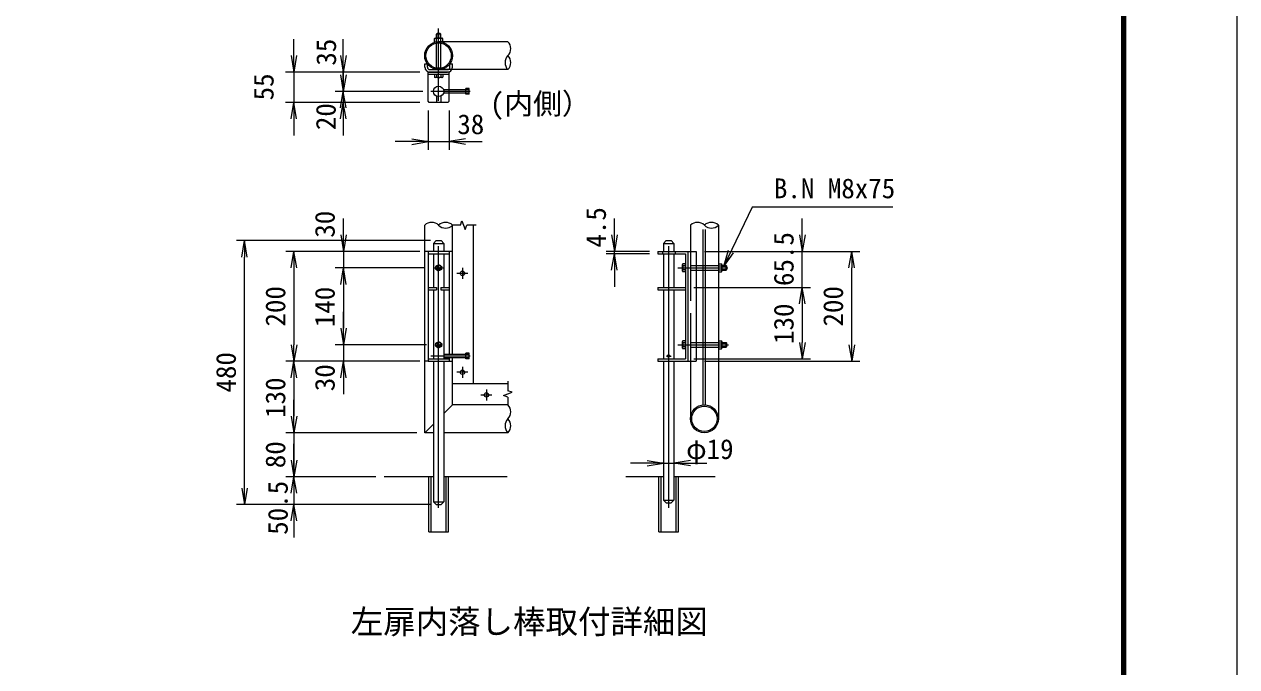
# Model space of a CAD drawing. Units: millimetres, scale not verified. Extents: x -6300 to 6300, y -4455 to 4455.
# Drawn here: x 1884 to 6300, y -2117 to 220 of the extents above; entities that cross this region are included whole.
import ezdxf
from ezdxf.enums import TextEntityAlignment as Align

# ---------------------------------------------------------------- set-up
doc = ezdxf.new("R2010")
doc.units = ezdxf.units.MM
doc.header["$LTSCALE"] = 30
for name, pattern in [('DASHED', [7.5, 6, -1.5]), ('USER1', [50.8, 31.75, -6.35, 6.35, -6.35]), ('USER3', [0.375, 0.25, -0.125])]:
    doc.linetypes.add(name, pattern=pattern)
for name, color, linetype, lineweight in [('0-0_D-STR1', 1, 'Continuous', 18), ('0-1_D-BMK', 2, 'USER1', 13), ('0-4_D-STR2', 7, 'Continuous', 9), ('0-5_D-STR3', 3, 'Continuous', 13), ('0-6_D-BGD', 7, 'Continuous', 9), ('0-7_D-STR-DIM', 7, 'Continuous', 9), ('0-8_0', 3, 'Continuous', 18), ('0-9_D-STR-TXT', 7, 'Continuous', 9), ('0-A_D-TTL-TXT', 7, 'Continuous', 18), ('0-C_D-TTL', 7, 'Continuous', 9)]:
    doc.layers.add(name, color=color, linetype=linetype, lineweight=lineweight)
doc.styles.add('ＭＳ ゴシック', font='')
doc.styles.get('ＭＳ ゴシック').set_extended_font_data('MS Gothic')

# ---------------------------------------------------------------- blocks, each defined once
blk = doc.blocks.new('_Open')
at = {"layer": '0-8_0', "color": 7, "lineweight": 9}
blk.add_line((-30, 5), (0, 0), dxfattribs=at)
blk.add_lwpolyline([(-30, -5), (0, 0), (-30, 0)], dxfattribs=at)
blk = doc.blocks.new('A$C6E6966F7')
at = {"layer": '0-5_D-STR3'}
for p, q in [((629.9, 750), (449.9, 750)), ((449.9, 615), (449.9, 750)), ((629.9, 615), (449.9, 615)), ((764.9, -480), (764.9, 480)), ((899.9, -480), (899.9, 480)), ((629.9, -615), (449.9, -615)), ((449.9, -750), (449.9, -615)), ((629.9, -750), (449.9, -750))]:
    blk.add_line(p, q, dxfattribs=at)
for centre, radius, start, end in [((629.9, 480), 270, 0, 90), ((629.9, 480), 135, 0, 90), ((629.9, -480), 270, 270, 0), ((629.9, -480), 135, 270, 0)]:
    blk.add_arc(centre, radius, start, end, dxfattribs=at)

msp = doc.modelspace()

# ---------------------------------------------------------------- linework, layer by layer
at = {"layer": '0-0_D-STR1'}
for p, q in [((3645.5, 156.77), (3393.3, 156.77)), ((3645.5, 55.17), (3412.3, 55.17)), ((3444.1, -981.19), (3444.1, -511.13)), ((4310.5, -511.13), (4310.5, -606.19)), ((4412.1, -511.13), (4412.1, -1215.39)), ((3444.1, -1164.59), (3444.1, -993.19)), ((4310.5, -1006.19), (4310.5, -1215.39)), ((3444.1, -1164.59), (3412.3, -1196.39)), ((3645.5, -1164.59), (3444.1, -1164.59)), ((3374.3, -1234.39), (3342.5, -1266.19)), ((3645.5, -1266.19), (3412.3, -1266.19))]:
    msp.add_line(p, q, dxfattribs=at)
msp.add_lwpolyline([(3374.3, -1266.19), (3342.5, -1266.19), (3342.5, -511.13)], dxfattribs=at)
for centre, radius in [((3393.3, 105.97), 50.8), ((3393.3, 105.97), 46.2), ((4361.3, -1215.39), 50.8), ((4361.3, -1215.39), 46.2)]:
    msp.add_circle(centre, radius, dxfattribs=at)
at = {"layer": '0-1_D-BMK'}
for p, q in [((3393.3, -59.03), (3393.3, 204.53)), ((3508.14, -24.03), (3365.17, -24.03)), ((3393.3, -1539.55), (3393.3, -552.57)), ((4231.31, -1539.55), (4231.31, -552.57)), ((3374.26, -666.19), (3412.34, -666.19)), ((3500.05, -686.19), (3460.15, -686.19)), ((3480.1, -666.24), (3480.1, -706.14)), ((4264.5, -666.19), (4446.96, -666.19)), ((3379.02, -946.19), (3407.58, -946.19)), ((4264.5, -946.19), (4448.56, -946.19)), ((3508.14, -987.19), (3365.17, -987.19)), ((4223.31, -987.19), (4239.75, -987.19)), ((3500.05, -1046.19), (3460.15, -1046.19)), ((3480.1, -1026.24), (3480.1, -1066.14)), ((3547.55, -1128.59), (3587.45, -1128.59)), ((3567.5, -1108.64), (3567.5, -1148.54))]:
    msp.add_line(p, q, dxfattribs=at)
at = {"layer": '0-5_D-STR3'}
for p, q in [((3385.3, 184.57), (3387.7, 186.97)), ((3401.3, 184.57), (3385.3, 184.57)), ((3385.3, 169.77), (3385.3, 184.57)), ((3386.8, 169.77), (3386.8, 186.07)), ((3398.9, 186.97), (3387.7, 186.97)), ((3401.3, 184.57), (3398.9, 186.97)), ((3399.8, 169.77), (3399.8, 186.07)), ((3401.3, 169.77), (3401.3, 184.57)), ((3378.29, 168.32), (3380.8, 169.77)), ((3378.29, 156.77), (3378.29, 168.32)), ((3378.29, 156.77), (3408.31, 156.77)), ((3380.8, 169.77), (3405.8, 169.77)), ((3385.79, 156.77), (3385.79, 168.32)), ((3400.8, 156.77), (3400.8, 168.32)), ((3408.31, 168.32), (3405.8, 169.77)), ((3408.31, 156.77), (3408.31, 168.32)), ((3355.3, -60.03), (3355.3, 45.97)), ((3431.3, 45.97), (3355.3, 45.97)), ((3431.3, -60.03), (3431.3, 45.97)), ((3431.3, 36.97), (3355.3, 36.97)), ((3378.29, 36.97), (3378.29, 27.77)), ((3408.31, 36.97), (3378.29, 36.97)), ((3380.7, 26.37), (3378.29, 27.77)), ((3405.9, 26.37), (3380.7, 26.37)), ((3385.79, 36.97), (3385.79, 27.77)), ((3400.8, 36.97), (3400.8, 27.77)), ((3405.9, 26.37), (3408.31, 27.77)), ((3408.31, 36.97), (3408.31, 27.77)), ((3385.3, -41.26), (3385.3, -64.03)), ((3401.3, -41.26), (3401.3, -64.03)), ((3504.3, -18.03), (3411.33, -18.03)), ((3504.3, -30.03), (3411.33, -30.03)), ((3492.3, -34.03), (3492.3, -14.03)), ((3504.3, -14.03), (3492.3, -14.03)), ((3504.3, -34.03), (3492.3, -34.03)), ((3504.3, -34.03), (3504.3, -14.03)), ((3359.3, -64.03), (3355.3, -60.03)), ((3427.3, -64.03), (3359.3, -64.03)), ((3427.3, -64.03), (3431.3, -60.03)), ((3520.1, -1088.59), (3520.1, -511.13)), ((4356.8, -1164.79), (4356.8, -527.11)), ((4365.8, -1164.79), (4365.8, -527.11)), ((3384.3, -567.19), (3374.3, -577.19)), ((3384.3, -567.19), (3402.3, -567.19)), ((3402.3, -567.19), (3412.3, -577.19)), ((4222.31, -567.19), (4212.31, -577.19)), ((4222.31, -567.19), (4240.31, -567.19)), ((4240.31, -567.19), (4250.31, -577.19)), ((3343.3, -1006.19), (3343.3, -606.19)), ((3443.3, -606.19), (3343.3, -606.19)), ((3355.3, -606.19), (3355.3, -997.19)), ((3355.3, -615.19), (3431.3, -615.19)), ((3374.3, -577.19), (3374.3, -606.19)), ((3374.3, -577.19), (3412.3, -577.19)), ((3374.3, -615.19), (3374.3, -737.19)), ((3412.3, -577.19), (3412.3, -606.19)), ((3412.3, -615.19), (3412.3, -737.19)), ((3431.3, -606.19), (3431.3, -981.19)), ((3443.3, -981.19), (3443.3, -606.19)), ((4191.35, -606.19), (4331.31, -606.19)), ((4191.35, -606.19), (4191.35, -615.19)), ((4191.35, -615.19), (4292.31, -615.19)), ((4208.31, -606.19), (4208.31, -615.19)), ((4212.31, -577.19), (4250.31, -577.19)), ((4212.31, -577.19), (4212.31, -606.19)), ((4212.31, -615.19), (4212.31, -737.19)), ((4250.31, -577.19), (4250.31, -606.19)), ((4250.31, -615.19), (4250.31, -737.19)), ((4254.31, -606.19), (4254.31, -615.19)), ((4292.31, -615.19), (4292.31, -997.19)), ((4301.31, -606.19), (4301.31, -1006.19)), ((4331.31, -606.19), (4331.31, -1006.19)), ((4281.71, -653.59), (4283.1, -651.18)), ((4281.71, -678.79), (4281.71, -653.59)), ((4292.31, -651.18), (4283.1, -651.18)), ((4292.31, -658.69), (4283.1, -658.69)), ((4292.31, -681.2), (4292.31, -651.18)), ((4412.1, -651.18), (4423.66, -651.18)), ((4412.1, -651.18), (4412.1, -681.2)), ((4412.1, -658.69), (4423.66, -658.69)), ((4423.66, -651.18), (4425.1, -653.69)), ((4425.1, -653.69), (4425.1, -678.69)), ((4425.1, -658.19), (4439.91, -658.19)), ((4425.1, -659.69), (4441.41, -659.69)), ((4439.91, -658.19), (4442.31, -660.59)), ((4439.91, -674.19), (4439.91, -658.19)), ((4442.31, -671.79), (4442.31, -660.59)), ((4281.71, -678.79), (4283.1, -681.2)), ((4292.31, -673.7), (4283.1, -673.7)), ((4292.31, -681.2), (4283.1, -681.2)), ((4412.1, -673.7), (4423.66, -673.7)), ((4412.1, -681.2), (4423.66, -681.2)), ((4423.66, -681.2), (4425.1, -678.69)), ((4425.1, -672.69), (4441.41, -672.69)), ((4425.1, -674.19), (4439.91, -674.19)), ((4439.91, -674.19), (4442.31, -671.79)), ((3355.3, -746.19), (3385.3, -746.19)), ((3374.3, -746.19), (3374.3, -997.19)), ((3401.3, -737.19), (3431.3, -737.19)), ((3412.3, -746.19), (3412.3, -997.19)), ((4191.35, -737.19), (4292.31, -737.19)), ((4191.35, -737.19), (4191.35, -746.19)), ((4191.35, -746.19), (4292.31, -746.19)), ((4212.31, -746.19), (4212.31, -997.19)), ((4250.31, -746.19), (4250.31, -997.19)), ((4281.71, -933.59), (4283.1, -931.18)), ((4281.71, -958.79), (4281.71, -933.59)), ((4281.71, -958.79), (4283.1, -961.2)), ((4292.31, -931.18), (4283.1, -931.18)), ((4292.31, -938.69), (4283.1, -938.69)), ((4292.31, -953.7), (4283.1, -953.7)), ((4292.31, -961.2), (4283.1, -961.2)), ((4292.31, -961.2), (4292.31, -931.18)), ((4412.1, -931.18), (4423.66, -931.18)), ((4412.1, -931.18), (4412.1, -961.2)), ((4412.1, -938.69), (4423.66, -938.69)), ((4412.1, -953.7), (4423.66, -953.7)), ((4412.1, -961.2), (4423.66, -961.2)), ((4423.66, -931.18), (4425.1, -933.69)), ((4423.66, -961.2), (4425.1, -958.69)), ((4425.1, -933.69), (4425.1, -958.69)), ((4425.1, -938.19), (4439.91, -938.19)), ((4425.1, -939.69), (4441.41, -939.69)), ((4425.1, -952.69), (4441.41, -952.69)), ((4425.1, -954.19), (4439.91, -954.19)), ((4439.91, -938.19), (4442.31, -940.59)), ((4439.91, -954.19), (4439.91, -938.19)), ((4439.91, -954.19), (4442.31, -951.79)), ((4442.31, -951.79), (4442.31, -940.59)), ((3355.3, -1006.19), (3343.3, -1006.19)), ((3355.3, -997.19), (3355.3, -1006.19)), ((3355.3, -997.19), (3431.3, -997.19)), ((3355.3, -1006.19), (3431.3, -1006.19)), ((3374.3, -1006.19), (3374.3, -1517.19)), ((3504.3, -981.19), (3412.3, -981.19)), ((3504.3, -993.19), (3412.3, -993.19)), ((3412.3, -1006.19), (3412.3, -1517.19)), ((3431.3, -993.19), (3431.3, -1006.19)), ((3431.3, -1006.19), (3443.3, -1006.19)), ((3443.3, -1006.19), (3443.3, -993.19)), ((3492.3, -997.19), (3492.3, -977.19)), ((3504.3, -977.19), (3492.3, -977.19)), ((3504.3, -997.19), (3492.3, -997.19)), ((3504.3, -997.19), (3504.3, -977.19)), ((4191.35, -997.19), (4191.35, -1006.19)), ((4191.35, -997.19), (4292.31, -997.19)), ((4191.35, -1006.19), (4331.31, -1006.19)), ((4212.31, -1006.19), (4212.31, -1511.19)), ((4250.31, -1006.19), (4250.31, -1511.19)), ((3645.5, -1088.59), (3444.1, -1088.59)), ((3357.3, -1626.19), (3357.3, -1426.19)), ((3366.3, -1626.19), (3366.3, -1426.19)), ((3420.3, -1626.19), (3420.3, -1426.19)), ((4195.31, -1626.19), (4195.31, -1426.19)), ((4204.31, -1626.19), (4204.31, -1426.19)), ((4258.31, -1626.19), (4258.31, -1426.19)), ((4267.31, -1626.19), (4267.31, -1426.19)), ((3384.3, -1527.19), (3402.3, -1527.19)), ((3402.3, -1527.19), (3412.3, -1517.19)), ((4212.31, -1511.19), (4250.31, -1511.19)), ((4222.31, -1521.19), (4212.31, -1511.19)), ((4222.31, -1521.19), (4240.31, -1521.19)), ((4222.31, -1521.19), (4240.31, -1521.19)), ((4240.31, -1521.19), (4250.31, -1511.19)), ((4240.31, -1521.19), (4250.31, -1511.19)), ((4195.31, -1626.19), (4267.31, -1626.19))]:
    msp.add_line(p, q, dxfattribs=at)
at = {"layer": '0-5_D-STR3', "linetype": 'DASHED'}
for p, q in [((3385.3, 54.97), (3385.3, 156.77)), ((3401.3, 54.97), (3401.3, 156.77)), ((4310.31, -606.19), (4310.31, -1006.19)), ((4310.31, -658.19), (4412.1, -658.19)), ((4310.31, -674.19), (4412.1, -674.19)), ((4310.31, -938.19), (4412.1, -938.19)), ((4310.31, -954.19), (4412.1, -954.19))]:
    msp.add_line(p, q, dxfattribs=at)
at = {"layer": '0-5_D-STR3', "linetype": 'USER3'}
for points in [[(3393.3, -677.95), (3383.11, -672.07), (3383.11, -660.31), (3393.3, -654.43), (3403.48, -660.31), (3403.48, -672.07)], [(3393.3, -957.95), (3383.11, -952.07), (3383.11, -940.31), (3393.3, -934.43), (3403.48, -940.31), (3403.48, -952.07)]]:
    msp.add_lwpolyline(points, close=True, dxfattribs=at)
at = {"layer": '0-5_D-STR3'}
for points in [[(3355.3, -737.19), (3385.3, -737.19), (3385.3, -746.19)], [(3401.3, -737.19), (3401.3, -746.19), (3431.3, -746.19)], [(3357.3, -1626.19), (3429.3, -1626.19), (3429.3, -1426.19)], [(3384.3, -1527.19), (3374.3, -1517.19), (3412.3, -1517.19)], [(4222.31, -1521.19), (4212.31, -1511.19), (4250.31, -1511.19)]]:
    msp.add_lwpolyline(points, dxfattribs=at)
for centre, radius in [((3393.3, -24.03), 19), ((3480.1, -686.19), 8), ((4230.31, -987.19), 4.5), ((3480.1, -1046.19), 8), ((3567.5, -1128.59), 8)]:
    msp.add_circle(centre, radius, dxfattribs=at)
at = {"layer": '0-5_D-STR3', "linetype": 'USER3'}
for centre, radius in [((3393.3, -666.19), 10.2), ((3393.3, -666.19), 6), ((3393.3, -946.19), 10.2), ((3393.3, -946.19), 6)]:
    msp.add_circle(centre, radius, dxfattribs=at)
at = {"layer": '0-5_D-STR3'}
for centre, radius, start, end in [((3382.04, 162.83), 6.64, 55.61584, 124.38415), ((3393.3, 144.64), 24.84, 72.4121, 107.5879), ((3404.56, 162.83), 6.64, 55.61586, 124.38414), ((3382.04, 33.25), 6.64, 235.61585, 304.38415), ((3393.3, 51.44), 24.84, 252.4121, 287.5879), ((3404.56, 33.25), 6.64, 235.61585, 304.38415), ((4288.59, -654.93), 6.64, 145.61585, 214.38415), ((4306.78, -666.19), 24.84, 162.4121, 197.5879), ((4418.17, -654.93), 6.64, 325.61584, 34.38415), ((4399.98, -666.19), 24.84, 342.4121, 17.5879), ((4288.59, -677.45), 6.64, 145.61585, 214.38415), ((4418.17, -677.45), 6.64, 325.61586, 34.38414), ((4288.59, -934.93), 6.64, 145.61585, 214.38415), ((4306.78, -946.19), 24.84, 162.4121, 197.5879), ((4288.59, -957.45), 6.64, 145.61585, 214.38415), ((4418.17, -934.93), 6.64, 325.61584, 34.38415), ((4418.17, -957.45), 6.64, 325.61586, 34.38414), ((4399.98, -946.19), 24.84, 342.4121, 17.5879)]:
    msp.add_arc(centre, radius, start, end, dxfattribs=at)
at = {"layer": '0-6_D-BGD'}
for p, q in [((3374.3, -1426.19), (3194.81, -1426.19)), ((3642.88, -1426.19), (3412.3, -1426.19)), ((4210.31, -1426.19), (4075.29, -1426.19)), ((4400.76, -1426.19), (4250.31, -1426.19))]:
    msp.add_line(p, q, dxfattribs=at)
at = {"layer": '0-7_D-STR-DIM'}
for p, q in [((2865.94, 105.97), (2865.94, 165.97)), ((3045.94, 105.97), (3045.94, 165.97)), ((3045.94, 35.97), (3045.94, 95.97)), ((3325.3, 45.97), (2835.94, 45.97)), ((2865.94, 45.97), (2865.94, -64.03)), ((3325.3, 45.97), (3015.94, 45.97)), ((3045.94, 45.97), (3045.94, -24.03)), ((3335.17, -24.03), (3015.94, -24.03)), ((3335.17, -24.03), (3015.94, -24.03)), ((3045.94, -24.03), (3045.94, -64.03)), ((3325.3, -64.03), (2835.94, -64.03)), ((3325.3, -64.03), (3015.94, -64.03)), ((3045.94, -84.03), (3045.94, -144.03)), ((2865.94, -124.03), (2865.94, -184.03)), ((3045.94, -124.03), (3045.94, -184.03)), ((3355.3, -94.03), (3355.3, -236.86)), ((3431.3, -94.03), (3431.3, -236.86)), ((3295.3, -206.86), (3235.3, -206.86)), ((3355.3, -206.86), (3431.3, -206.86)), ((3491.3, -206.86), (3551.3, -206.86)), ((3046.55, -546.19), (3046.55, -486.19)), ((3472.56, -511.13), (3444.1, -511.13)), ((3472.56, -511.13), (3478.33, -495.27)), ((3478.33, -495.27), (3489.87, -526.98)), ((3489.87, -526.98), (3495.64, -511.13)), ((3529.7, -511.13), (3495.64, -511.13)), ((4033.46, -546.19), (4033.46, -486.19)), ((4717.83, -546.19), (4717.83, -486.19)), ((3363.3, -567.19), (2656.55, -567.19)), ((3325.3, -606.19), (2836.55, -606.19)), ((3325.3, -606.19), (3016.55, -606.19)), ((3046.55, -606.19), (3046.55, -666.19)), ((4161.35, -606.19), (4003.46, -606.19)), ((4161.35, -615.19), (4003.46, -615.19)), ((4033.46, -615.19), (4033.46, -606.19)), ((4361.31, -606.19), (4747.83, -606.19)), ((4361.31, -606.19), (4927.83, -606.19)), ((4717.83, -737.19), (4717.83, -606.19)), ((2686.55, -1467.19), (2686.55, -627.19)), ((2866.55, -666.19), (2866.55, -946.19)), ((3344.26, -666.19), (3016.55, -666.19)), ((3344.26, -666.19), (3016.55, -666.19)), ((4033.46, -675.19), (4033.46, -735.19)), ((4897.83, -946.19), (4897.83, -666.19)), ((3046.55, -726.19), (3046.55, -786.19)), ((3046.55, -726.19), (3046.55, -886.19)), ((4322.31, -737.19), (4747.83, -737.19)), ((4322.31, -737.19), (4747.83, -737.19)), ((3046.55, -886.19), (3046.55, -826.19)), ((4717.83, -797.19), (4717.83, -857.19)), ((4717.83, -797.19), (4717.83, -937.19)), ((3349.02, -946.19), (3016.55, -946.19)), ((3349.02, -946.19), (3016.55, -946.19)), ((3046.55, -946.19), (3046.55, -1006.19)), ((3325.3, -1006.19), (2836.55, -1006.19)), ((3325.3, -1006.19), (2836.55, -1006.19)), ((3325.3, -1006.19), (3016.55, -1006.19)), ((4322.31, -997.19), (4747.83, -997.19)), ((4361.31, -1006.19), (4927.83, -1006.19)), ((2866.55, -1066.19), (2866.55, -1206.19)), ((3046.55, -1066.19), (3046.55, -1126.19)), ((3645.5, -1078.99), (3645.5, -1113.05)), ((2866.55, -1206.19), (2866.55, -1146.19)), ((3629.65, -1130.36), (3661.36, -1118.82)), ((3645.5, -1136.13), (3629.65, -1130.36)), ((3661.36, -1118.82), (3645.5, -1113.05)), ((3645.5, -1136.13), (3645.5, -1164.59)), ((3313.3, -1266.19), (2836.55, -1266.19)), ((3313.3, -1266.19), (2836.55, -1266.19)), ((2866.55, -1266.19), (2866.55, -1426.19)), ((2866.55, -1366.19), (2866.55, -1306.19)), ((4212.31, -1346.98), (4212.31, -1407.05)), ((4250.31, -1346.98), (4250.31, -1407.05)), ((4152.31, -1377.05), (4092.31, -1377.05)), ((4212.31, -1377.05), (4250.31, -1377.05)), ((4310.31, -1377.05), (4370.31, -1377.05)), ((3164.81, -1426.19), (2836.55, -1426.19)), ((3164.81, -1426.19), (2836.55, -1426.19)), ((2866.55, -1426.19), (2866.55, -1527.19)), ((2866.55, -1486.19), (2866.55, -1546.19)), ((3363.3, -1527.19), (2656.55, -1527.19)), ((3363.3, -1527.19), (2836.55, -1527.19)), ((2866.55, -1587.19), (2866.55, -1647.19))]:
    msp.add_line(p, q, dxfattribs=at)
for centre, start, end in [((3619.94, 131.37), 315.18146, 44.81854), ((3671.07, 80.57), 135.18146, 224.81854), ((3619.94, 80.57), 315.18146, 44.81854), ((3367.9, -536.69), 45.18146, 134.81854), ((3418.7, -536.69), 45.18146, 134.81854), ((3418.7, -485.56), 225.18146, 314.81854), ((4335.9, -536.69), 45.18146, 134.81854), ((4386.7, -536.69), 45.18146, 134.81854), ((4386.7, -485.56), 225.18146, 314.81854), ((3619.94, -1189.99), 315.18146, 44.81854), ((3671.07, -1240.79), 135.18146, 224.81854), ((3619.94, -1240.79), 315.18146, 44.81854)]:
    msp.add_arc(centre, 36.03, start, end, dxfattribs=at)
at = {"layer": '0-9_D-STR-TXT'}
msp.add_lwpolyline([(5047.34, -445.1), (4535.04, -445.1), (4432.22, -660.03)], dxfattribs=at)
at = {"layer": '0-C_D-TTL', "color": 2, "lineweight": 18}
msp.add_lwpolyline([(-6300, 4455), (6300, 4455), (6300, -4455), (-6300, -4455)], close=True, dxfattribs=at)
at = {"layer": '0-C_D-TTL'}
for points in [[(-5895, 4125), (5895, 4125), (5895, -4125), (-5895, -4125)], [(-5891.25, 4121.25), (5891.25, 4121.25), (5891.25, -4121.25), (-5891.25, -4121.25)], [(-5887.5, 4117.5), (5887.5, 4117.5), (5887.5, -4117.5), (-5887.5, -4117.5)], [(-5883.75, 4113.75), (5883.75, 4113.75), (5883.75, -4113.75), (-5883.75, -4113.75)], [(-5880, 4110), (5880, 4110), (5880, -4110), (-5880, -4110)]]:
    msp.add_lwpolyline(points, close=True, dxfattribs=at)

# ---------------------------------------------------------------- block references
at = {"layer": '0-4_D-STR2', "xscale": 0.06666667, "yscale": 0.06666667, "rotation": 270}
msp.add_blockref('A$C6E6966F7', (3393.3, 105.97), dxfattribs=at)
at = {"layer": '0-7_D-STR-DIM', "xscale": 2, "yscale": 2}
for p, rotation in [((2865.94, 45.97), 270), ((3045.94, 45.97), 270), ((3045.94, -24.03), 270), ((3045.94, -24.03), 90), ((2865.94, -64.03), 90), ((3045.94, -64.03), 90), ((3431.3, -206.86), 180), ((2686.55, -567.19), 90), ((3046.55, -606.19), 270), ((4033.46, -606.19), 270), ((4717.83, -606.19), 270), ((2866.55, -606.19), 90), ((4033.46, -615.19), 90), ((4897.83, -606.19), 90), ((3046.55, -666.19), 90), ((3046.55, -666.19), 90), ((4717.83, -737.19), 90), ((4717.83, -737.19), 90), ((3046.55, -946.19), 270), ((3046.55, -946.19), 270), ((2866.55, -1006.19), 270), ((4717.83, -997.19), 270), ((4897.83, -1006.19), 270), ((2866.55, -1006.19), 90), ((3046.55, -1006.19), 90), ((2866.55, -1266.19), 270), ((2866.55, -1266.19), 270), ((2866.55, -1426.19), 270), ((4250.31, -1377.05), 180), ((2866.55, -1426.19), 90), ((2686.55, -1527.19), 270), ((2866.55, -1527.19), 90)]:
    msp.add_blockref('_Open', p, dxfattribs=dict(at, rotation=rotation))
for p in [(3355.3, -206.86), (4212.31, -1377.05)]:
    msp.add_blockref('_Open', p, dxfattribs=at)
at = {"layer": '0-9_D-STR-TXT', "xscale": 2, "yscale": 2, "rotation": 244.43415}
msp.add_blockref('_Open', (4431.36, -661.83), dxfattribs=at)

# ---------------------------------------------------------------- texts
at = {"layer": '0-7_D-STR-DIM', "style": 'ＭＳ ゴシック'}
for s, p in [('35', (3041.4, 69.41)), ('55', (2813.82, -56.99)), ('20', (3040.06, -165.05)), ('30', (3036.43, -556.59)), ('4.5', (4024.23, -592.62)), ('65.5', (4707.7, -732.33)), ('200', (2856.43, -879.69)), ('140', (3036.43, -882.17)), ('200', (4887.71, -879.69)), ('130', (4707.71, -943.17)), ('480', (2676.43, -1119.94)), ('30', (3036.43, -1114.96)), ('130', (2856.43, -1212.17)), ('80', (2856.43, -1395.13)), ('50.5', (2865.31, -1637.43))]:
    msp.add_text(s, height=72.14, rotation=90, dxfattribs=at).set_placement(p, align=Align.BOTTOM_LEFT)
for s, p in [('38', (3461.35, -201.37)), ('φ19', (4294.73, -1383.34))]:
    msp.add_text(s, height=72.14, dxfattribs=at).set_placement(p, align=Align.BOTTOM_LEFT)
at = {"layer": '0-9_D-STR-TXT', "style": 'ＭＳ ゴシック'}
msp.add_text('B.N M8x75', height=72.14, dxfattribs=at).set_placement((4614.47, -434.6), align=Align.BOTTOM_LEFT)
at = {"layer": '0-A_D-TTL-TXT', "style": 'ＭＳ ゴシック'}
for s, height, p in [('(内側）', 76.98, (3579.84, -130.29)), ('左扉内落し棒取付詳細図', 86.66, (3073.26, -2022.73))]:
    msp.add_text(s, height=height, dxfattribs=at).set_placement(p, align=Align.BOTTOM_LEFT)

doc.saveas('drawing.dxf')
